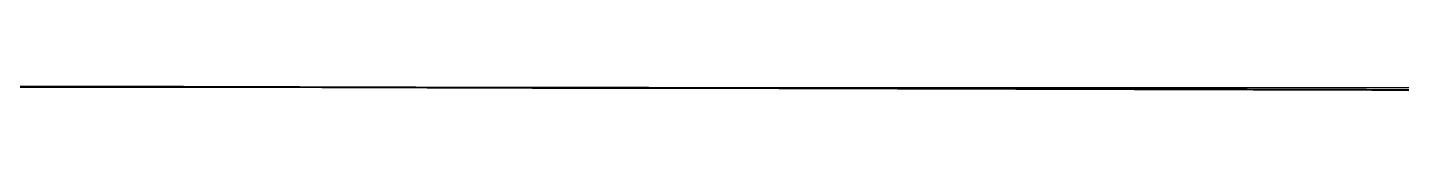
# Model space of a CAD drawing. Header units: metres. Extents: x -40 to 10883, y -681 to 2393.
# Drawn here: x 5418 to 8150, y 2376 to 2387 of the extents above; entities that cross this region are included whole.
import ezdxf

# ---------------------------------------------------------------- set-up
doc = ezdxf.new("R2010")
doc.units = ezdxf.units.M
for name, color, linetype in [('纵断面_渠底高程线', 3, 'Continuous'), ('纵断面_渠顶高程线', 1, 'Continuous'), ('纵断面_设计水位线', 5, 'Continuous')]:
    doc.layers.add(name, color=color, linetype=linetype)

msp = doc.modelspace()

# ---------------------------------------------------------------- linework, layer by layer
at = {"layer": '纵断面_渠底高程线'}
msp.add_lwpolyline([(5370.3, 2385.2), (5418.3, 2385.2), (5471.7, 2385.2), (5529.9, 2385.2), (5596.4, 2385.2), (5700.6, 2385.1), (5728.2, 2385.1), (5794.6, 2385.1), (6421.5, 2383.3), (6421.5, 2383.3), (6653.6, 2383.2), (6675.8, 2383.2), (9270.7, 2375.8)], dxfattribs=at)
at = {"layer": '纵断面_渠顶高程线'}
msp.add_lwpolyline([(5370.3, 2387.4), (5418.3, 2387.4), (5471.7, 2387.4), (5529.9, 2387.4), (5596.4, 2387.4), (5700.6, 2387.4), (5728.2, 2387.4), (6421.5, 2385.5), (6653.6, 2385.4), (9270.7, 2378), (9501.3, 2377.9), (9543, 2378), (9747.9, 2377.9), (10110.7, 2377.7), (10160.8, 2377.7), (10174.4, 2377.6), (10297.5, 2377.6), (10373, 2377.6), (10518.3, 2377.5), (10627.8, 2377.5), (10682.7, 2377.5), (10714.2, 2377.5)], dxfattribs=at)
at = {"layer": '纵断面_设计水位线'}
msp.add_lwpolyline([(5370.3, 2386.7), (5418.3, 2386.6), (5471.7, 2386.6), (5529.9, 2386.6), (5596.4, 2386.6), (5700.6, 2386.6), (5728.2, 2386.6), (5794.6, 2386.6), (6421.5, 2384.8), (6421.5, 2384.7), (6631.2, 2384.6), (6653.6, 2384.6), (6675.8, 2384.6), (7248.5, 2384.6), (7460.3, 2384.6), (7716.1, 2384.6), (9022.2, 2384.6)], dxfattribs=at)

doc.saveas('drawing.dxf')
